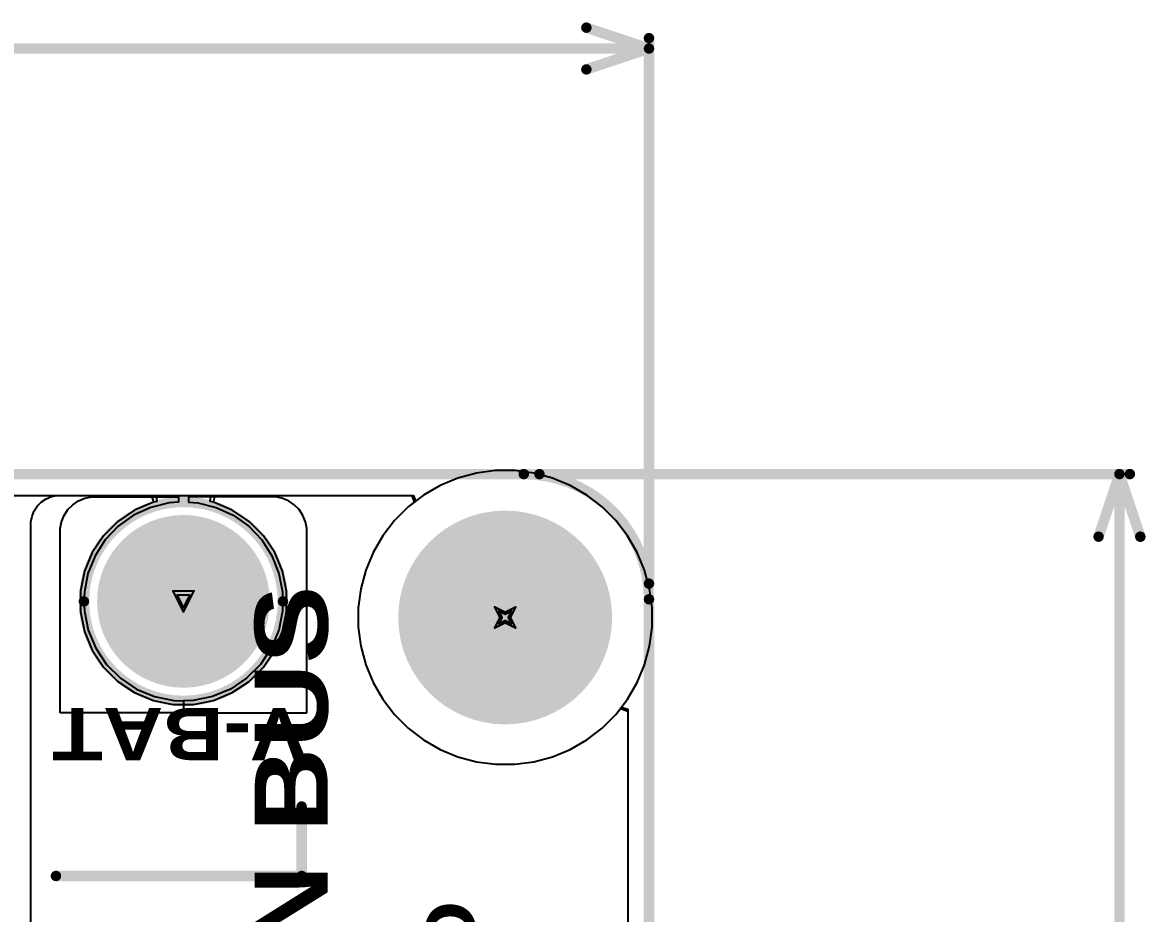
# Model space of a CAD drawing. Header units: inches. Extents: x -5 to 230, y -4 to 159.
# Drawn here: x 81.25 to 108.59, y 65.81 to 87.5 of the extents above; entities that cross this region are included whole.
import ezdxf

# ---------------------------------------------------------------- set-up
doc = ezdxf.new("R2010")
doc.units = ezdxf.units.IN
for name, color, linetype in [('Board Outline', 216, 'Continuous'), ('Bottom Layer', 5, 'Continuous'), ('Bottom Solder', 6, 'Continuous'), ('Dimension', 6, 'Continuous'), ('Drill Drawing', 1, 'Continuous'), ('Layer 1', 16, 'Continuous'), ('Layer 2', 76, 'Continuous'), ('Multi-Layer', 9, 'Continuous'), ('Pad Holes', 156, 'Continuous'), ('Top Layer', 1, 'Continuous'), ('Top Overlay', 2, 'Continuous'), ('Top Solder', 216, 'Continuous')]:
    doc.layers.add(name, color=color, linetype=linetype)
doc.styles.add('Arial Black_Bold', font='', dxfattribs={"height": 0.2})
doc.styles.get('Arial Black_Bold').set_extended_font_data('Arial Black', bold=True)

# ---------------------------------------------------------------- blocks, each defined once
blk = doc.blocks.new('0_5___T____P___19')
at = {"layer": 'Bottom Layer'}
h = blk.add_hatch(color=5, dxfattribs=at)
edge = h.paths.add_edge_path()
edge.add_arc((0, 0), 2, 0, 360)
at = {"layer": 'Bottom Solder'}
h = blk.add_hatch(color=6, dxfattribs=at)
edge = h.paths.add_edge_path()
edge.add_arc((0, 0), 2.102, 0, 360)
at = {"layer": 'Layer 1'}
h = blk.add_hatch(color=16, dxfattribs=at)
edge = h.paths.add_edge_path()
edge.add_arc((0, 0), 2, 0, 360)
at = {"layer": 'Layer 2'}
h = blk.add_hatch(color=76, dxfattribs=at)
edge = h.paths.add_edge_path()
edge.add_arc((0, 0), 2, 0, 360)
at = {"layer": 'Multi-Layer'}
h = blk.add_hatch(color=9, dxfattribs=at)
edge = h.paths.add_edge_path()
edge.add_arc((0, 0), 2, 0, 360)
at = {"layer": 'Pad Holes'}
h = blk.add_hatch(color=7, dxfattribs=at)
edge = h.paths.add_edge_path()
edge.add_arc((0, 0), 1, 0, 360)
at = {"layer": 'Top Layer'}
h = blk.add_hatch(color=1, dxfattribs=at)
edge = h.paths.add_edge_path()
edge.add_arc((0, 0), 2, 0, 360)
at = {"layer": 'Top Solder'}
h = blk.add_hatch(color=216, dxfattribs=at)
edge = h.paths.add_edge_path()
edge.add_arc((0, 0), 2.102, 0, 360)

msp = doc.modelspace()

# ---------------------------------------------------------------- hatches: boundary and pattern name
at = {"layer": 'Bottom Layer'}
h = msp.add_hatch(color=5, dxfattribs=at)
edge = h.paths.add_edge_path()
edge.add_arc((93, 73.018), 2.5, 0, 360)
at = {"layer": 'Bottom Solder'}
h = msp.add_hatch(color=6, dxfattribs=at)
edge = h.paths.add_edge_path()
edge.add_arc((93, 73.018), 2.602, 0, 360)
at = {"layer": 'Layer 1'}
h = msp.add_hatch(color=16, dxfattribs=at)
edge = h.paths.add_edge_path()
edge.add_arc((93, 73.018), 2.5, 0, 360)
at = {"layer": 'Layer 2'}
h = msp.add_hatch(color=76, dxfattribs=at)
edge = h.paths.add_edge_path()
edge.add_arc((93, 73.018), 2.5, 0, 360)
at = {"layer": 'Multi-Layer'}
h = msp.add_hatch(color=9, dxfattribs=at)
edge = h.paths.add_edge_path()
edge.add_arc((93, 73.018), 2.5, 0, 360)
at = {"layer": 'Pad Holes'}
h = msp.add_hatch(color=7, dxfattribs=at)
edge = h.paths.add_edge_path()
edge.add_arc((93, 73.018), 1.5, 0, 360)
at = {"layer": 'Top Layer'}
h = msp.add_hatch(color=1, dxfattribs=at)
edge = h.paths.add_edge_path()
edge.add_arc((93, 73.018), 2.5, 0, 360)
at = {"layer": 'Top Solder'}
h = msp.add_hatch(color=216, dxfattribs=at)
edge = h.paths.add_edge_path()
edge.add_arc((93, 73.018), 2.602, 0, 360)

# ---------------------------------------------------------------- linework, layer by layer
at = {"layer": 'Board Outline'}
for points in [[(-0.452, 76.509, 0.254, 0.254, 0), (93.452, 76.509, 0.254, 0.254, 0)], [(93.452, 76.509, 0.254, 0.254, -0.414214), (96.5, 73.461, 0.254, 0.254, 0)], [(96.5, -0.443, 0.254, 0.254, 0), (96.5, 73.461, 0.254, 0.254, 0)]]:
    msp.add_lwpolyline(points, format="xyseb", dxfattribs=at)
for points in [[(93.389, 76.509, 0.127, 0.127, 1), (93.516, 76.509, 0.127, 0.127, 1)], [(93.389, 76.509, 0.127, 0.127, 1), (93.516, 76.509, 0.127, 0.127, 1)], [(96.437, 73.461, 0.127, 0.127, 1), (96.564, 73.461, 0.127, 0.127, 1)], [(96.437, 73.461, 0.127, 0.127, 1), (96.564, 73.461, 0.127, 0.127, 1)]]:
    msp.add_lwpolyline(points, format="xyseb", close=True, dxfattribs=at)
at = {"layer": 'Bottom Layer'}
for p, q in [((78.071, 75.991), (84.397, 75.991)), ((84.397, 75.991), (84.439, 75.822)), ((85.903, 75.822), (85.945, 75.991)), ((85.945, 75.991), (90.726, 75.991)), ((90.726, 75.991), (90.783, 75.823)), ((84.439, 75.822), (83.983, 75.633)), ((86.359, 75.633), (85.903, 75.822)), ((90.638, 75.712), (90.307, 75.38)), ((90.783, 75.823), (90.638, 75.712)), ((83.983, 75.633), (83.572, 75.358)), ((86.77, 75.358), (86.359, 75.633)), ((83.572, 75.358), (83.223, 75.009)), ((87.119, 75.009), (86.77, 75.358)), ((90.307, 75.38), (90.022, 75.008)), ((83.223, 75.009), (82.948, 74.598)), ((87.394, 74.598), (87.119, 75.009)), ((90.022, 75.008), (89.787, 74.603)), ((82.948, 74.598), (82.759, 74.142)), ((87.583, 74.142), (87.394, 74.598)), ((89.787, 74.603), (89.608, 74.17)), ((82.759, 74.142), (82.663, 73.657)), ((87.679, 73.657), (87.583, 74.142)), ((89.608, 74.17), (89.487, 73.717)), ((82.663, 73.657), (82.663, 73.163)), ((87.679, 73.163), (87.679, 73.657)), ((89.487, 73.717), (89.426, 73.253)), ((89.426, 73.253), (89.426, 72.784)), ((82.663, 73.163), (82.759, 72.679)), ((87.583, 72.679), (87.679, 73.163)), ((89.426, 72.784), (89.487, 72.32)), ((82.759, 72.679), (82.948, 72.222)), ((87.394, 72.222), (87.583, 72.679)), ((82.948, 72.222), (83.223, 71.812)), ((87.119, 71.812), (87.394, 72.222)), ((89.487, 72.32), (89.608, 71.867)), ((83.223, 71.812), (83.572, 71.462)), ((86.77, 71.462), (87.119, 71.812)), ((89.608, 71.867), (89.787, 71.434)), ((83.572, 71.462), (83.983, 71.188)), ((86.359, 71.188), (86.77, 71.462)), ((89.787, 71.434), (90.022, 71.028)), ((83.983, 71.188), (84.439, 70.999)), ((85.903, 70.999), (86.359, 71.188)), ((84.439, 70.999), (84.924, 70.902)), ((84.924, 70.902), (85.418, 70.902)), ((85.418, 70.902), (85.903, 70.999)), ((90.022, 71.028), (90.307, 70.657)), ((95.693, 70.657), (95.804, 70.801)), ((95.804, 70.801), (95.982, 70.741)), ((90.307, 70.657), (90.638, 70.325)), ((95.362, 70.325), (95.693, 70.657)), ((95.982, 70.741), (95.982, 63.939)), ((90.638, 70.325), (91.01, 70.04)), ((94.99, 70.04), (95.362, 70.325)), ((91.01, 70.04), (91.416, 69.806)), ((94.584, 69.806), (94.99, 70.04)), ((91.416, 69.806), (91.849, 69.626)), ((94.152, 69.626), (94.584, 69.806)), ((91.849, 69.626), (92.301, 69.505)), ((92.301, 69.505), (92.766, 69.444)), ((92.766, 69.444), (93.234, 69.444)), ((93.234, 69.444), (93.699, 69.505)), ((93.699, 69.505), (94.152, 69.626))]:
    msp.add_line(p, q, dxfattribs=at)
at = {"layer": 'Dimension'}
for points in [[(94.976, 87.376, 0.254, 0.254, 0), (96.5, 86.868, 0.254, 0.254, 0)], [(96.5, 73.842, 0.254, 0.254, 0), (96.5, 87.122, 0.254, 0.254, 0)], [(53.948, 86.868, 0.254, 0.254, 0), (96.5, 86.868, 0.254, 0.254, 0)], [(94.976, 86.36, 0.254, 0.254, 0), (96.5, 86.868, 0.254, 0.254, 0)], [(93.833, 76.509, 0.254, 0.254, 0), (108.204, 76.509, 0.254, 0.254, 0)], [(107.442, 74.985, 0.254, 0.254, 0), (107.95, 76.509, 0.254, 0.254, 0)], [(107.95, 76.509, 0.254, 0.254, 0), (108.458, 74.985, 0.254, 0.254, 0)], [(107.95, 43.111, 0.254, 0.254, 0), (107.95, 76.509, 0.254, 0.254, 0)]]:
    msp.add_lwpolyline(points, format="xyseb", dxfattribs=at)
for points in [[(94.913, 87.376, 0.127, 0.127, 1), (95.04, 87.376, 0.127, 0.127, 1)], [(96.437, 87.122, 0.127, 0.127, 1), (96.564, 87.122, 0.127, 0.127, 1)], [(96.437, 86.868, 0.127, 0.127, 1), (96.564, 86.868, 0.127, 0.127, 1)], [(96.437, 86.868, 0.127, 0.127, 1), (96.564, 86.868, 0.127, 0.127, 1)], [(96.437, 86.868, 0.127, 0.127, 1), (96.564, 86.868, 0.127, 0.127, 1)], [(94.913, 86.36, 0.127, 0.127, 1), (95.04, 86.36, 0.127, 0.127, 1)], [(93.77, 76.509, 0.127, 0.127, 1), (93.897, 76.509, 0.127, 0.127, 1)], [(107.886, 76.509, 0.127, 0.127, 1), (108.013, 76.509, 0.127, 0.127, 1)], [(107.886, 76.509, 0.127, 0.127, 1), (108.013, 76.509, 0.127, 0.127, 1)], [(107.886, 76.509, 0.127, 0.127, 1), (108.013, 76.509, 0.127, 0.127, 1)], [(108.141, 76.509, 0.127, 0.127, 1), (108.267, 76.509, 0.127, 0.127, 1)], [(107.379, 74.985, 0.127, 0.127, 1), (107.505, 74.985, 0.127, 0.127, 1)], [(108.394, 74.985, 0.127, 0.127, 1), (108.522, 74.985, 0.127, 0.127, 1)], [(96.437, 73.842, 0.127, 0.127, 1), (96.564, 73.842, 0.127, 0.127, 1)]]:
    msp.add_lwpolyline(points, format="xyseb", close=True, dxfattribs=at)
at = {"layer": 'Drill Drawing'}
for points in [[(84.917, 73.664, 0.0508, 0.0508, 0), (85.425, 73.664, 0.0508, 0.0508, 0)], [(84.917, 73.664, 0.0508, 0.0508, 0), (85.171, 73.156, 0.0508, 0.0508, 0)], [(85.019, 73.563, 0.0508, 0.0508, 0), (85.323, 73.563, 0.0508, 0.0508, 0)], [(85.019, 73.563, 0.0508, 0.0508, 0), (85.171, 73.258, 0.0508, 0.0508, 0)], [(85.171, 73.156, 0.0508, 0.0508, 0), (85.425, 73.664, 0.0508, 0.0508, 0)], [(85.171, 73.258, 0.0508, 0.0508, 0), (85.323, 73.563, 0.0508, 0.0508, 0)], [(92.746, 73.272, 0.0508, 0.0508, 0), (93, 73.145, 0.0508, 0.0508, 0)], [(92.746, 73.272, 0.0508, 0.0508, 0), (92.873, 73.018, 0.0508, 0.0508, 0)], [(93, 73.145, 0.0508, 0.0508, 0), (93.254, 73.272, 0.0508, 0.0508, 0)], [(93.127, 73.018, 0.0508, 0.0508, 0), (93.254, 73.272, 0.0508, 0.0508, 0)], [(92.746, 72.764, 0.0508, 0.0508, 0), (92.873, 73.018, 0.0508, 0.0508, 0)], [(92.848, 73.171, 0.0508, 0.0508, 0), (93, 73.095, 0.0508, 0.0508, 0)], [(92.848, 73.171, 0.0508, 0.0508, 0), (92.924, 73.018, 0.0508, 0.0508, 0)], [(92.848, 72.866, 0.0508, 0.0508, 0), (92.924, 73.018, 0.0508, 0.0508, 0)], [(93, 73.095, 0.0508, 0.0508, 0), (93.153, 73.171, 0.0508, 0.0508, 0)], [(93.076, 73.018, 0.0508, 0.0508, 0), (93.153, 73.171, 0.0508, 0.0508, 0)], [(93.076, 73.018, 0.0508, 0.0508, 0), (93.153, 72.866, 0.0508, 0.0508, 0)], [(93.127, 73.018, 0.0508, 0.0508, 0), (93.254, 72.764, 0.0508, 0.0508, 0)], [(92.746, 72.764, 0.0508, 0.0508, 0), (93, 72.891, 0.0508, 0.0508, 0)], [(92.848, 72.866, 0.0508, 0.0508, 0), (93, 72.942, 0.0508, 0.0508, 0)], [(93, 72.942, 0.0508, 0.0508, 0), (93.153, 72.866, 0.0508, 0.0508, 0)], [(93, 72.891, 0.0508, 0.0508, 0), (93.254, 72.764, 0.0508, 0.0508, 0)]]:
    msp.add_lwpolyline(points, format="xyseb", dxfattribs=at)
for points in [[(84.904, 73.664, 0.0254, 0.0254, 1), (84.93, 73.664, 0.0254, 0.0254, 1)], [(84.904, 73.664, 0.0254, 0.0254, 1), (84.93, 73.664, 0.0254, 0.0254, 1)], [(85.006, 73.563, 0.0254, 0.0254, 1), (85.031, 73.563, 0.0254, 0.0254, 1)], [(85.006, 73.563, 0.0254, 0.0254, 1), (85.031, 73.563, 0.0254, 0.0254, 1)], [(85.311, 73.563, 0.0254, 0.0254, 1), (85.336, 73.563, 0.0254, 0.0254, 1)], [(85.311, 73.563, 0.0254, 0.0254, 1), (85.336, 73.563, 0.0254, 0.0254, 1)], [(85.412, 73.664, 0.0254, 0.0254, 1), (85.438, 73.664, 0.0254, 0.0254, 1)], [(85.412, 73.664, 0.0254, 0.0254, 1), (85.438, 73.664, 0.0254, 0.0254, 1)], [(85.158, 73.258, 0.0254, 0.0254, 1), (85.184, 73.258, 0.0254, 0.0254, 1)], [(85.158, 73.258, 0.0254, 0.0254, 1), (85.184, 73.258, 0.0254, 0.0254, 1)], [(92.733, 73.272, 0.0254, 0.0254, 1), (92.759, 73.272, 0.0254, 0.0254, 1)], [(92.733, 73.272, 0.0254, 0.0254, 1), (92.759, 73.272, 0.0254, 0.0254, 1)], [(93.241, 73.272, 0.0254, 0.0254, 1), (93.267, 73.272, 0.0254, 0.0254, 1)], [(93.241, 73.272, 0.0254, 0.0254, 1), (93.267, 73.272, 0.0254, 0.0254, 1)], [(85.158, 73.156, 0.0254, 0.0254, 1), (85.184, 73.156, 0.0254, 0.0254, 1)], [(85.158, 73.156, 0.0254, 0.0254, 1), (85.184, 73.156, 0.0254, 0.0254, 1)], [(92.835, 73.171, 0.0254, 0.0254, 1), (92.86, 73.171, 0.0254, 0.0254, 1)], [(92.835, 73.171, 0.0254, 0.0254, 1), (92.86, 73.171, 0.0254, 0.0254, 1)], [(92.86, 73.018, 0.0254, 0.0254, 1), (92.886, 73.018, 0.0254, 0.0254, 1)], [(92.86, 73.018, 0.0254, 0.0254, 1), (92.886, 73.018, 0.0254, 0.0254, 1)], [(92.911, 73.018, 0.0254, 0.0254, 1), (92.937, 73.018, 0.0254, 0.0254, 1)], [(92.911, 73.018, 0.0254, 0.0254, 1), (92.937, 73.018, 0.0254, 0.0254, 1)], [(92.987, 73.145, 0.0254, 0.0254, 1), (93.013, 73.145, 0.0254, 0.0254, 1)], [(92.987, 73.145, 0.0254, 0.0254, 1), (93.013, 73.145, 0.0254, 0.0254, 1)], [(92.987, 73.095, 0.0254, 0.0254, 1), (93.013, 73.095, 0.0254, 0.0254, 1)], [(92.987, 73.095, 0.0254, 0.0254, 1), (93.013, 73.095, 0.0254, 0.0254, 1)], [(93.064, 73.018, 0.0254, 0.0254, 1), (93.089, 73.018, 0.0254, 0.0254, 1)], [(93.064, 73.018, 0.0254, 0.0254, 1), (93.089, 73.018, 0.0254, 0.0254, 1)], [(93.114, 73.018, 0.0254, 0.0254, 1), (93.14, 73.018, 0.0254, 0.0254, 1)], [(93.114, 73.018, 0.0254, 0.0254, 1), (93.14, 73.018, 0.0254, 0.0254, 1)], [(93.14, 73.171, 0.0254, 0.0254, 1), (93.165, 73.171, 0.0254, 0.0254, 1)], [(93.14, 73.171, 0.0254, 0.0254, 1), (93.165, 73.171, 0.0254, 0.0254, 1)], [(92.733, 72.764, 0.0254, 0.0254, 1), (92.759, 72.764, 0.0254, 0.0254, 1)], [(92.733, 72.764, 0.0254, 0.0254, 1), (92.759, 72.764, 0.0254, 0.0254, 1)], [(92.835, 72.866, 0.0254, 0.0254, 1), (92.86, 72.866, 0.0254, 0.0254, 1)], [(92.835, 72.866, 0.0254, 0.0254, 1), (92.86, 72.866, 0.0254, 0.0254, 1)], [(92.987, 72.942, 0.0254, 0.0254, 1), (93.013, 72.942, 0.0254, 0.0254, 1)], [(92.987, 72.942, 0.0254, 0.0254, 1), (93.013, 72.942, 0.0254, 0.0254, 1)], [(92.987, 72.891, 0.0254, 0.0254, 1), (93.013, 72.891, 0.0254, 0.0254, 1)], [(92.987, 72.891, 0.0254, 0.0254, 1), (93.013, 72.891, 0.0254, 0.0254, 1)], [(93.14, 72.866, 0.0254, 0.0254, 1), (93.165, 72.866, 0.0254, 0.0254, 1)], [(93.14, 72.866, 0.0254, 0.0254, 1), (93.165, 72.866, 0.0254, 0.0254, 1)], [(93.241, 72.764, 0.0254, 0.0254, 1), (93.267, 72.764, 0.0254, 0.0254, 1)], [(93.241, 72.764, 0.0254, 0.0254, 1), (93.267, 72.764, 0.0254, 0.0254, 1)]]:
    msp.add_lwpolyline(points, format="xyseb", close=True, dxfattribs=at)
at = {"layer": 'Layer 1'}
for p, q in [((71.683, 75.991), (84.397, 75.991)), ((84.397, 75.991), (84.439, 75.822)), ((85.903, 75.822), (85.945, 75.991)), ((85.945, 75.991), (90.726, 75.991)), ((90.726, 75.991), (90.783, 75.823)), ((84.439, 75.822), (83.983, 75.633)), ((86.359, 75.633), (85.903, 75.822)), ((90.638, 75.712), (90.307, 75.38)), ((90.783, 75.823), (90.638, 75.712)), ((83.983, 75.633), (83.572, 75.358)), ((86.77, 75.358), (86.359, 75.633)), ((83.572, 75.358), (83.223, 75.009)), ((87.119, 75.009), (86.77, 75.358)), ((90.307, 75.38), (90.022, 75.008)), ((83.223, 75.009), (82.948, 74.598)), ((87.394, 74.598), (87.119, 75.009)), ((90.022, 75.008), (89.787, 74.603)), ((82.948, 74.598), (82.759, 74.142)), ((87.583, 74.142), (87.394, 74.598)), ((89.787, 74.603), (89.608, 74.17)), ((82.759, 74.142), (82.663, 73.657)), ((87.679, 73.657), (87.583, 74.142)), ((89.608, 74.17), (89.487, 73.717)), ((82.663, 73.657), (82.663, 73.163)), ((87.679, 73.163), (87.679, 73.657)), ((89.487, 73.717), (89.426, 73.253)), ((89.426, 73.253), (89.426, 72.784)), ((82.663, 73.163), (82.759, 72.679)), ((87.583, 72.679), (87.679, 73.163)), ((89.426, 72.784), (89.487, 72.32)), ((82.759, 72.679), (82.948, 72.222)), ((87.394, 72.222), (87.583, 72.679)), ((82.948, 72.222), (83.223, 71.812)), ((87.119, 71.812), (87.394, 72.222)), ((89.487, 72.32), (89.608, 71.867)), ((83.223, 71.812), (83.572, 71.462)), ((86.77, 71.462), (87.119, 71.812)), ((89.608, 71.867), (89.787, 71.434)), ((83.572, 71.462), (83.983, 71.188)), ((86.359, 71.188), (86.77, 71.462)), ((89.787, 71.434), (90.022, 71.028)), ((83.983, 71.188), (84.439, 70.999)), ((85.903, 70.999), (86.359, 71.188)), ((84.439, 70.999), (84.924, 70.902)), ((84.924, 70.902), (85.418, 70.902)), ((85.418, 70.902), (85.903, 70.999)), ((90.022, 71.028), (90.307, 70.657)), ((95.693, 70.657), (95.804, 70.801)), ((95.804, 70.801), (95.982, 70.741)), ((90.307, 70.657), (90.638, 70.325)), ((95.362, 70.325), (95.693, 70.657)), ((95.982, 70.741), (95.982, 58.71)), ((90.638, 70.325), (91.01, 70.04)), ((94.99, 70.04), (95.362, 70.325)), ((91.01, 70.04), (91.416, 69.806)), ((94.584, 69.806), (94.99, 70.04)), ((91.416, 69.806), (91.849, 69.626)), ((94.152, 69.626), (94.584, 69.806)), ((91.849, 69.626), (92.301, 69.505)), ((92.301, 69.505), (92.766, 69.444)), ((92.766, 69.444), (93.234, 69.444)), ((93.234, 69.444), (93.699, 69.505)), ((93.699, 69.505), (94.152, 69.626))]:
    msp.add_line(p, q, dxfattribs=at)
at = {"layer": 'Layer 2'}
for p, q in [((81.962, 75.964), (82.099, 75.991)), ((82.099, 75.991), (82.169, 75.991)), ((82.169, 75.991), (90.726, 75.991)), ((82.169, 75.991), (82.169, 75.991)), ((90.726, 75.991), (90.783, 75.823)), ((81.539, 75.617), (81.617, 75.733)), ((81.617, 75.733), (81.716, 75.832)), ((81.716, 75.832), (81.832, 75.91)), ((81.832, 75.91), (81.962, 75.964)), ((90.638, 75.712), (90.307, 75.38)), ((90.783, 75.823), (90.638, 75.712)), ((81.458, 75.35), (81.485, 75.487)), ((81.485, 75.487), (81.539, 75.617)), ((81.458, 75.28), (81.458, 75.35)), ((81.458, 51.304), (81.458, 75.28)), ((90.307, 75.38), (90.022, 75.008)), ((90.022, 75.008), (89.787, 74.603)), ((89.787, 74.603), (89.608, 74.17)), ((89.608, 74.17), (89.487, 73.717)), ((89.487, 73.717), (89.426, 73.253)), ((89.426, 73.253), (89.426, 72.784)), ((89.426, 72.784), (89.487, 72.32)), ((89.487, 72.32), (89.608, 71.867)), ((89.608, 71.867), (89.787, 71.434)), ((89.787, 71.434), (90.022, 71.028)), ((90.022, 71.028), (90.307, 70.657)), ((95.693, 70.657), (95.804, 70.801)), ((95.804, 70.801), (95.982, 70.741)), ((90.307, 70.657), (90.638, 70.325)), ((95.362, 70.325), (95.693, 70.657)), ((95.982, 70.741), (95.982, 63.939)), ((90.638, 70.325), (91.01, 70.04)), ((94.99, 70.04), (95.362, 70.325)), ((91.01, 70.04), (91.416, 69.806)), ((94.584, 69.806), (94.99, 70.04)), ((91.416, 69.806), (91.849, 69.626)), ((94.152, 69.626), (94.584, 69.806)), ((91.849, 69.626), (92.301, 69.505)), ((92.301, 69.505), (92.766, 69.444)), ((92.766, 69.444), (93.234, 69.444)), ((93.234, 69.444), (93.699, 69.505)), ((93.699, 69.505), (94.152, 69.626))]:
    msp.add_line(p, q, dxfattribs=at)
at = {"layer": 'Multi-Layer'}
for p, q in [((92.301, 76.532), (91.849, 76.41)), ((92.766, 76.593), (92.301, 76.532)), ((93, 76.593), (92.766, 76.593)), ((93.234, 76.593), (93, 76.593)), ((93.699, 76.532), (93.234, 76.593)), ((94.152, 76.41), (93.699, 76.532)), ((91.849, 76.41), (91.416, 76.231)), ((94.584, 76.231), (94.152, 76.41)), ((91.01, 75.997), (90.638, 75.712)), ((91.416, 76.231), (91.01, 75.997)), ((94.99, 75.997), (94.584, 76.231)), ((95.362, 75.712), (94.99, 75.997)), ((90.638, 75.712), (90.307, 75.38)), ((95.693, 75.38), (95.362, 75.712)), ((90.307, 75.38), (90.022, 75.008)), ((95.979, 75.008), (95.693, 75.38)), ((90.022, 75.008), (89.787, 74.603)), ((96.213, 74.603), (95.979, 75.008)), ((89.787, 74.603), (89.608, 74.17)), ((96.392, 74.17), (96.213, 74.603)), ((89.608, 74.17), (89.487, 73.717)), ((96.513, 73.717), (96.392, 74.17)), ((89.487, 73.717), (89.426, 73.253)), ((96.575, 73.253), (96.513, 73.717)), ((89.426, 73.253), (89.426, 73.018)), ((96.575, 73.018), (96.575, 73.253)), ((89.426, 73.018), (89.426, 73.018)), ((89.426, 73.018), (89.426, 72.784)), ((96.575, 72.784), (96.575, 73.018)), ((89.426, 72.784), (89.487, 72.32)), ((96.513, 72.32), (96.575, 72.784)), ((89.487, 72.32), (89.608, 71.867)), ((96.392, 71.867), (96.513, 72.32)), ((89.608, 71.867), (89.787, 71.434)), ((96.213, 71.434), (96.392, 71.867)), ((89.787, 71.434), (90.022, 71.028)), ((95.979, 71.028), (96.213, 71.434)), ((90.022, 71.028), (90.307, 70.657)), ((95.693, 70.657), (95.979, 71.028)), ((90.307, 70.657), (90.638, 70.325)), ((95.362, 70.325), (95.693, 70.657)), ((90.638, 70.325), (91.01, 70.04)), ((94.99, 70.04), (95.362, 70.325)), ((91.01, 70.04), (91.416, 69.806)), ((94.584, 69.806), (94.99, 70.04)), ((91.416, 69.806), (91.849, 69.626)), ((94.152, 69.626), (94.584, 69.806)), ((91.849, 69.626), (92.301, 69.505)), ((92.301, 69.505), (92.766, 69.444)), ((92.766, 69.444), (93, 69.444)), ((93, 69.444), (93.234, 69.444)), ((93.234, 69.444), (93.699, 69.505)), ((93.699, 69.505), (94.152, 69.626))]:
    msp.add_line(p, q, dxfattribs=at)
at = {"layer": 'Top Layer'}
for p, q in [((77.959, 75.991), (84.509, 75.991)), ((84.509, 75.991), (84.524, 75.839)), ((85.818, 75.839), (85.833, 75.991)), ((85.833, 75.991), (90.766, 75.991)), ((90.766, 75.991), (90.815, 75.847)), ((84.439, 75.822), (83.983, 75.633)), ((84.524, 75.839), (84.439, 75.822)), ((85.903, 75.822), (85.818, 75.839)), ((86.359, 75.633), (85.903, 75.822)), ((90.638, 75.712), (90.307, 75.38)), ((90.815, 75.847), (90.638, 75.712)), ((83.983, 75.633), (83.572, 75.358)), ((86.77, 75.358), (86.359, 75.633)), ((83.572, 75.358), (83.223, 75.009)), ((87.119, 75.009), (86.77, 75.358)), ((90.307, 75.38), (90.022, 75.008)), ((83.223, 75.009), (82.948, 74.598)), ((87.394, 74.598), (87.119, 75.009)), ((90.022, 75.008), (89.787, 74.603)), ((82.948, 74.598), (82.759, 74.142)), ((87.583, 74.142), (87.394, 74.598)), ((89.787, 74.603), (89.608, 74.17)), ((82.759, 74.142), (82.663, 73.657)), ((87.679, 73.657), (87.583, 74.142)), ((89.608, 74.17), (89.487, 73.717)), ((82.663, 73.657), (82.663, 73.163)), ((87.679, 73.163), (87.679, 73.657)), ((89.487, 73.717), (89.426, 73.253)), ((89.426, 73.253), (89.426, 72.784)), ((82.663, 73.163), (82.759, 72.679)), ((87.583, 72.679), (87.679, 73.163)), ((89.426, 72.784), (89.487, 72.32)), ((82.759, 72.679), (82.948, 72.222)), ((87.394, 72.222), (87.583, 72.679)), ((82.948, 72.222), (83.223, 71.812)), ((87.119, 71.812), (87.394, 72.222)), ((89.487, 72.32), (89.608, 71.867)), ((83.223, 71.812), (83.572, 71.462)), ((86.77, 71.462), (87.119, 71.812)), ((89.608, 71.867), (89.787, 71.434)), ((83.572, 71.462), (83.983, 71.188)), ((86.359, 71.188), (86.77, 71.462)), ((89.787, 71.434), (90.022, 71.028)), ((83.983, 71.188), (84.439, 70.999)), ((85.903, 70.999), (86.359, 71.188)), ((84.439, 70.999), (84.924, 70.902)), ((84.924, 70.902), (85.418, 70.902)), ((85.418, 70.902), (85.903, 70.999)), ((90.022, 71.028), (90.307, 70.657)), ((95.693, 70.657), (95.83, 70.834)), ((95.83, 70.834), (95.982, 70.783)), ((90.307, 70.657), (90.638, 70.325)), ((95.362, 70.325), (95.693, 70.657)), ((95.982, 70.783), (95.982, 63.788)), ((90.638, 70.325), (91.01, 70.04)), ((94.99, 70.04), (95.362, 70.325)), ((91.01, 70.04), (91.416, 69.806)), ((94.584, 69.806), (94.99, 70.04)), ((91.416, 69.806), (91.849, 69.626)), ((94.152, 69.626), (94.584, 69.806)), ((91.849, 69.626), (92.301, 69.505)), ((92.301, 69.505), (92.766, 69.444)), ((92.766, 69.444), (93.234, 69.444)), ((93.234, 69.444), (93.699, 69.505)), ((93.699, 69.505), (94.152, 69.626))]:
    msp.add_line(p, q, dxfattribs=at)
at = {"layer": 'Top Overlay'}
for p, q in [((82.358, 75.643), (82.478, 75.762)), ((82.478, 75.762), (82.618, 75.856)), ((82.618, 75.856), (82.774, 75.92)), ((82.774, 75.92), (82.939, 75.953)), ((82.939, 75.953), (83.023, 75.953)), ((83.023, 75.953), (85.052, 75.953)), ((83.023, 75.953), (83.023, 75.953)), ((83.023, 75.953), (83.023, 75.953)), ((84.823, 75.807), (84.376, 75.698)), ((85.052, 75.829), (84.823, 75.807)), ((85.052, 75.953), (85.052, 75.829)), ((87.319, 75.953), (85.29, 75.953)), ((85.29, 75.953), (85.29, 75.829)), ((85.29, 75.829), (85.519, 75.807)), ((85.519, 75.807), (85.966, 75.698)), ((87.403, 75.953), (87.319, 75.953)), ((87.319, 75.953), (87.319, 75.953)), ((87.319, 75.953), (87.319, 75.953)), ((87.568, 75.92), (87.403, 75.953)), ((87.724, 75.856), (87.568, 75.92)), ((87.865, 75.762), (87.724, 75.856)), ((87.984, 75.643), (87.865, 75.762)), ((82.2, 75.347), (82.265, 75.503)), ((82.265, 75.503), (82.358, 75.643)), ((83.958, 75.507), (83.584, 75.239)), ((84.376, 75.698), (83.958, 75.507)), ((85.966, 75.698), (86.384, 75.507)), ((86.384, 75.507), (86.759, 75.239)), ((88.078, 75.503), (87.984, 75.643)), ((88.142, 75.347), (88.078, 75.503)), ((82.167, 75.181), (82.2, 75.347)), ((82.167, 75.097), (82.167, 75.181)), ((83.584, 75.239), (83.266, 74.906)), ((86.759, 75.239), (87.076, 74.906)), ((88.175, 75.181), (88.142, 75.347)), ((88.175, 75.097), (88.175, 75.181)), ((82.167, 70.694), (82.167, 75.097)), ((83.266, 74.906), (83.018, 74.519)), ((87.076, 74.906), (87.324, 74.519)), ((88.175, 70.694), (88.175, 75.097)), ((83.018, 74.519), (82.847, 74.092)), ((87.324, 74.519), (87.495, 74.092)), ((82.847, 74.092), (82.76, 73.64)), ((87.495, 74.092), (87.582, 73.64)), ((82.76, 73.64), (82.749, 73.41)), ((87.582, 73.64), (87.593, 73.41)), ((82.749, 73.41), (82.761, 73.173)), ((87.593, 73.41), (87.581, 73.173)), ((82.761, 73.173), (82.853, 72.707)), ((87.581, 73.173), (87.489, 72.707)), ((82.853, 72.707), (83.035, 72.269)), ((87.489, 72.707), (87.307, 72.269)), ((83.035, 72.269), (83.299, 71.874)), ((87.307, 72.269), (87.043, 71.874)), ((83.299, 71.874), (83.635, 71.538)), ((87.043, 71.874), (86.707, 71.538)), ((83.635, 71.538), (84.029, 71.274)), ((86.707, 71.538), (86.313, 71.274)), ((84.029, 71.274), (84.468, 71.093)), ((84.468, 71.093), (84.934, 71)), ((85.874, 71.093), (85.408, 71)), ((86.313, 71.274), (85.874, 71.093)), ((84.934, 71), (85.171, 70.988)), ((85.408, 71), (85.171, 70.988)), ((85.171, 70.988), (85.171, 70.988)), ((85.171, 70.988), (85.171, 70.694)), ((85.171, 70.988), (85.171, 70.988)), ((85.171, 70.988), (85.171, 70.694)), ((85.171, 70.694), (82.167, 70.694)), ((85.171, 70.694), (88.175, 70.694))]:
    msp.add_line(p, q, dxfattribs=at)
for points in [[(87.593, 73.41, 0.254, 0.254, 1), (82.749, 73.41, 0.254, 0.254, 1)], [(82.686, 73.41, 0.127, 0.127, 1), (82.813, 73.41, 0.127, 0.127, 1)], [(87.529, 73.41, 0.127, 0.127, 1), (87.656, 73.41, 0.127, 0.127, 1)], [(87.984, 68.417, 0.127, 0.127, 1), (88.111, 68.417, 0.127, 0.127, 1)], [(82.004, 66.726, 0.127, 0.127, 1), (82.131, 66.726, 0.127, 0.127, 1)], [(87.984, 66.726, 0.127, 0.127, 1), (88.111, 66.726, 0.127, 0.127, 1)], [(87.984, 66.726, 0.127, 0.127, 1), (88.111, 66.726, 0.127, 0.127, 1)]]:
    msp.add_lwpolyline(points, format="xyseb", close=True, dxfattribs=at)
for points in [[(88.048, 66.726, 0.254, 0.254, 0), (88.048, 68.417, 0.254, 0.254, 0)], [(82.068, 66.726, 0.254, 0.254, 0), (88.048, 66.726, 0.254, 0.254, 0)]]:
    msp.add_lwpolyline(points, format="xyseb", dxfattribs=at)

# ---------------------------------------------------------------- block references
at = {"rotation": 90}
msp.add_blockref('0_5___T____P___19', (85.171, 73.41), dxfattribs=at)

# ---------------------------------------------------------------- texts
at = {"layer": 'Top Overlay', "style": 'Arial Black_Bold'}
for s, height, rotation, p in [('BIKE CAN BUS', 1.778, 90, (88.683, 53.259)), ('V-BAT', 1.27, 180, (88.175, 70.813)), ('GND', 1.27, 90, (92.303, 61.608))]:
    msp.add_text(s, height=height, rotation=rotation, dxfattribs=at).set_placement(p)

doc.saveas('drawing.dxf')
